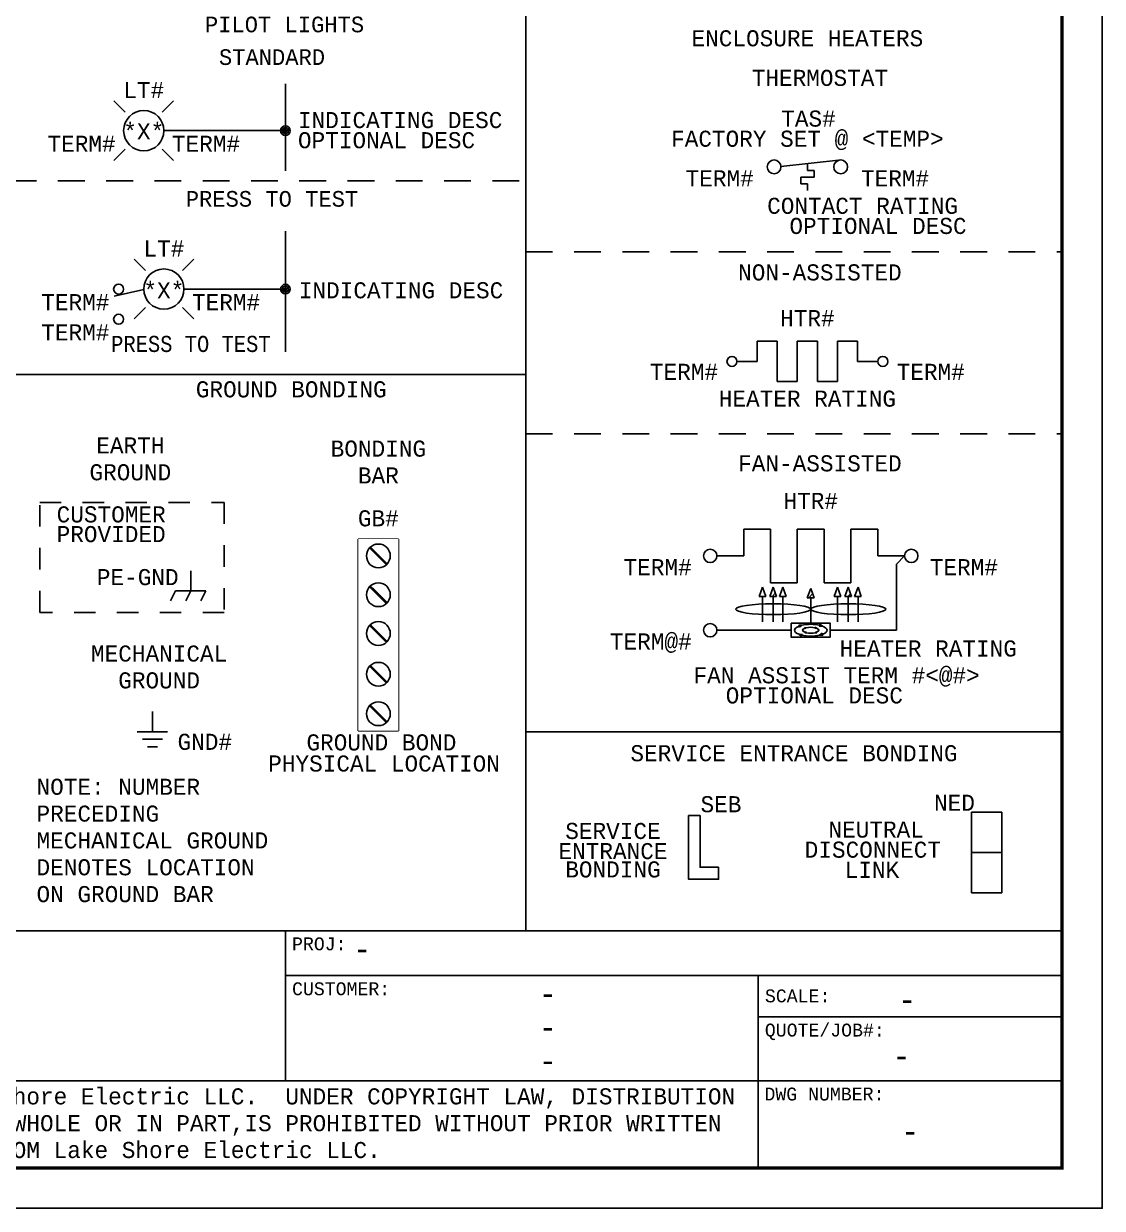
# Model space of a CAD drawing. Header units: inches. Extents: x -0.2 to 16.8, y -0.2 to 10.8.
# Drawn here: x 11.78 to 16.81, y -0.19 to 5.33 of the extents above; entities that cross this region are included whole.
import ezdxf
from ezdxf.enums import TextEntityAlignment as Align

# ---------------------------------------------------------------- set-up
doc = ezdxf.new("R2010")
doc.units = ezdxf.units.IN
doc.header["$LTSCALE"] = 0.25
doc.header["$MEASUREMENT"] = 0
doc.set_wipeout_variables(frame=1)
doc.linetypes.add('DASHED', pattern=[0.75, 0.5, -0.25])
doc.linetypes.add('HIDDEN2', pattern=[0.1875, 0.125, -0.0625])
doc.layers.get('0').update_dxf_attribs({"linetype": 'CONTINUOUS'})
doc.layers.add('Border', color=250, linetype='CONTINUOUS', plot=False)
for name, color, linetype in [('DESC', 150, 'CONTINUOUS'), ('LOC', 8, 'CONTINUOUS'), ('MISC', 7, 'CONTINUOUS'), ('SYMS', 7, 'CONTINUOUS'), ('TAGFIXED', 7, 'CONTINUOUS'), ('TAGS', 150, 'CONTINUOUS'), ('TERMS', 123, 'CONTINUOUS'), ('TITLEBLOCK', 7, 'CONTINUOUS'), ('WIRE_TYPE', 7, 'CONTINUOUS')]:
    doc.layers.add(name, color=color, linetype=linetype)
doc.styles.add('Mono 821', font='monos.ttf', dxfattribs={"height": 1.8})
doc.styles.add('Mono 821 Leader', font='monos.ttf', dxfattribs={"height": 0.075})
doc.styles.get("Standard").update_dxf_attribs({"font": 'SIMPLEX'})
doc.styles.add('WD', font='monosb.ttf')
pattern_1 = [(45, (-0.19463, -1.49256), (-0.088388, 0.088388), [])]
pattern_2 = [(45, (-0.19152, -1.28307), (-0.088388, 0.088388), [])]
pattern_3 = [(45, (-0.01833, -0.10577), (-0.088388, 0.088388), [])]

# ---------------------------------------------------------------- blocks, each defined once
blk = doc.blocks.new('ECAD_LSE_Custom_TB_2.0')
at = {"linetype": 'Continuous'}
for p, q in [((16.8125, 1.0842), (15.3957, 1.0842)), ((16.8125, 0.1875), (16.8125, 0.1875))]:
    blk.add_line(p, q, dxfattribs=at)
at = {"layer": 'Border', "linetype": 'Continuous'}
blk.add_lwpolyline([(0, 0), (17, 0), (17, 11), (0, 11)], close=True, dxfattribs=at)
at = {"layer": 'TITLEBLOCK', "linetype": 'Continuous'}
for p, q in [((0.1875, 1.2933), (16.8125, 1.2933)), ((13.1913, 1.2933), (13.1913, 0.5938)), ((13.1913, 1.0842), (16.8125, 1.0842)), ((15.3957, 1.0842), (15.3957, 0.1875)), ((15.3957, 0.8925), (16.8125, 0.892)), ((13.1913, 0.5938), (16.8125, 0.5938)), ((13.1913, 0.5938), (16.8125, 0.5938)), ((13.1913, 0.5938), (16.8125, 0.5938)), ((15.3957, 0.5938), (16.8125, 0.5938)), ((15.3957, 0.5938), (16.8125, 0.5938))]:
    blk.add_line(p, q, dxfattribs=at)
at = {"layer": 'TITLEBLOCK', "color": 7, "linetype": 'Continuous'}
blk.add_line((13.1913, 0.5938), (9.3392, 0.5938), dxfattribs=at)
at = {"layer": 'TITLEBLOCK', "color": 7, "linetype": 'Continuous', "const_width": 0.0152}
blk.add_lwpolyline([(0.1875, 10.8125), (0.1875, 0.1875), (16.8125, 0.1875), (16.8125, 10.8125)], close=True, dxfattribs=at)
at = {"layer": 'TITLEBLOCK', "linetype": 'Continuous'}
blk.add_lwpolyline([(13.1913, 0.1875), (9.3392, 0.1875), (9.3392, 0.5938), (13.1913, 0.5938)], dxfattribs=at)
at = {"layer": 'TITLEBLOCK', "style": 'Mono 821'}
for s, p in [('PROJ:', (13.2225, 1.2621)), ('CUSTOMER:', (13.2225, 1.0529)), ('QUOTE/JOB#:', (15.4267, 0.8605)), ('DWG NUMBER:', (15.425, 0.5625))]:
    blk.add_text(s, height=0.06, dxfattribs=at).set_placement(p, align=Align.TOP_LEFT)
blk.add_text('SCALE:', height=0.06, dxfattribs=at).set_placement((15.427, 0.9897), align=Align.MIDDLE_LEFT)
at = {"layer": 'TITLEBLOCK', "linetype": 'Continuous', "insert": (12.3652, 0.3961), "char_height": 0.075, "attachment_point": 5, "style": 'Mono 821 Leader'}
blk.add_mtext_dynamic_manual_height_columns('\\pxqc;THIS DOCUMENT IS THE PROPERTY OF Lake Shore Electric LLC.  UNDER COPYRIGHT LAW, DISTRIBUTION AND REPRODUCTION OF THIS DOCUMENT, IN WHOLE OR IN PART,IS PROHIBITED WITHOUT PRIOR WRITTEN PERMISSION FROM Lake Shore Electric LLC.', width=6.05654, gutter_width=0.375, heights=[0], dxfattribs=at)
at = {"layer": 'TITLEBLOCK', "linetype": 'Continuous', "lineweight": 30, "flags": 104}
blk.add_attdef('SYSTEM_SPECS', text='', height=0.075, dxfattribs=at).set_placement((13.25, 10.7188), align=Align.TOP_LEFT)
at = {"layer": 'TITLEBLOCK', "linetype": 'Continuous', "style": 'Mono 821'}
blk.add_attdef('PROJECT_NAME', text='', height=0.1, dxfattribs=at).set_placement((13.5075, 1.2089), align=Align.MIDDLE_LEFT)
blk.add_attdef('CUSTOMER_DESIGNATION', text='', height=0.1, dxfattribs=at).set_placement((11.25, 1.1875), align=Align.TOP_CENTER)
for tag, p in [('CUSTOMER', (14.4154, 1)), ('SCALE', (16.0901, 0.9724)), ('SWBD_AMP_VOLT_KAIC_NEMA', (11.25, 0.9375)), ('CUSTOMER_2', (14.4154, 0.8438)), ('CUSTOMER_3', (14.4154, 0.6875)), ('QUOTE_NUMBER', (16.0636, 0.7097)), ('DWG_NUMBER', (16.1041, 0.3594))]:
    blk.add_attdef(tag, text='', height=0.1, dxfattribs=at).set_placement(p, align=Align.MIDDLE_CENTER)
blk.add_attdef('DWG_TYPE', text='', height=0.1, dxfattribs=at).set_placement((11.25, 0.6875), align=Align.BOTTOM_CENTER)
blk = doc.blocks.new('HLT1RP')
for p, q in [((-0.0862, 0.0862), (-0.1392, 0.1392)), ((0.0862, 0.0862), (0.1392, 0.1392)), ((-0.0937, -0.002), (-0.2323, -0.0324)), ((-0.0862, -0.0862), (-0.1392, -0.1392)), ((0.0862, -0.0862), (0.1392, -0.1392))]:
    blk.add_line(p, q)
for centre, radius in [((0, 0), 0.0938), ((-0.2109, 0), 0.0234), ((-0.2109, -0.1406), 0.0234)]:
    blk.add_circle(centre, radius)
at = {"style": 'WD'}
for tag, p in [('INST', (0.0041, 0.3962)), ('LOC', (0.0041, 0.269)), ('TAG1', (0, 0.1518)), ('COLOR', (0, -0.0438))]:
    blk.add_attdef(tag, text='', height=0.075, dxfattribs=at).set_placement(p, align=Align.CENTER)
at = {"style": 'WD', "flags": 9}
blk.add_attdef('FAMILY', text='', height=0.0075, dxfattribs=at).set_placement((-0.004, 0.1204), align=Align.CENTER)
at = {"linetype": 'Continuous', "style": 'WD', "flags": 9}
blk.add_attdef('ASSYCODE', text='', height=0.0075, dxfattribs=at).set_placement((-0.0001, 0.0753), align=Align.CENTER)
at = {"linetype": 'Continuous', "style": 'WD', "flags": 1}
for tag, p in [('CAT', (0, 0.1052)), ('MFG', (0, 0.0906))]:
    blk.add_attdef(tag, text='', height=0.0075, dxfattribs=at).set_placement(p, align=Align.MIDDLE)
at = {"style": 'WD'}
for tag, p in [('DESC1', (0.8437, 0)), ('WDTAGALT', (0.8437, -0.2344))]:
    blk.add_attdef(tag, p, '', height=0.075, dxfattribs=at)
at = {"style": 'WD', "flags": 1}
for tag, p in [('X4TERM01', (-0.2344, 0)), ('X1TERM02', (0.0938, 0)), ('X4TERM03', (-0.2344, -0.1406))]:
    blk.add_attdef(tag, p, '', height=0.00938, dxfattribs=at)
at = {"linetype": 'Continuous', "style": 'WD', "flags": 8}
for tag, p in [('TERM01', (-0.2537, -0.0235)), ('TERM03', (-0.2537, -0.1642))]:
    blk.add_attdef(tag, text='', height=0.075, dxfattribs=at).set_placement(p, align=Align.TOP_RIGHT)
blk.add_attdef('TERM02', text='', height=0.075, dxfattribs=at).set_placement((0.1313, -0.0235), align=Align.TOP_LEFT)
at = {"style": 'WD'}
blk.add_attdef('DESC2', text='', height=0.075, dxfattribs=at).set_placement((0.8437, -0.0234), align=Align.TOP_LEFT)
blk = doc.blocks.new('HLT1R')
for p, q in [((-0.0862, 0.0862), (-0.1392, 0.1392)), ((0.0862, 0.0862), (0.1392, 0.1392)), ((-0.0862, -0.0862), (-0.1392, -0.1392)), ((0.0862, -0.0862), (0.1392, -0.1392))]:
    blk.add_line(p, q)
blk.add_circle((0, 0), 0.0938)
at = {"style": 'WD'}
for tag, p in [('INST', (0.0041, 0.3962)), ('LOC', (0.0041, 0.269)), ('TAG1', (0, 0.1518))]:
    blk.add_attdef(tag, text='', height=0.075, dxfattribs=at).set_placement(p, align=Align.CENTER)
at = {"style": 'WD', "flags": 9}
blk.add_attdef('FAMILY', text='', height=0.0075, dxfattribs=at).set_placement((-0.004, 0.1204), align=Align.CENTER)
at = {"linetype": 'Continuous', "style": 'WD', "flags": 9}
blk.add_attdef('ASSYCODE', text='', height=0.0075, dxfattribs=at).set_placement((-0.0024, 0.0734), align=Align.CENTER)
at = {"linetype": 'Continuous', "style": 'WD', "flags": 1}
for tag, p in [('CAT', (0, 0.1052)), ('MFG', (0, 0.0906))]:
    blk.add_attdef(tag, text='', height=0.0075, dxfattribs=at).set_placement(p, align=Align.MIDDLE)
at = {"style": 'WD'}
for tag, p in [('DESC1', (0.8437, 0)), ('WDTAGALT', (0.8437, -0.2344))]:
    blk.add_attdef(tag, p, '', height=0.075, dxfattribs=at)
blk.add_attdef('COLOR', text='', height=0.075, dxfattribs=at).set_placement((0, 0), align=Align.MIDDLE)
at = {"style": 'WD', "flags": 1}
for tag, p in [('X4TERM01', (-0.0938, 0)), ('X1TERM02', (0.0938, 0))]:
    blk.add_attdef(tag, p, '', height=0.00938, dxfattribs=at)
at = {"linetype": 'Continuous', "style": 'WD', "flags": 8}
blk.add_attdef('TERM01', text='', height=0.075, dxfattribs=at).set_placement((-0.1313, -0.0235), align=Align.TOP_RIGHT)
blk.add_attdef('TERM02', text='', height=0.075, dxfattribs=at).set_placement((0.1313, -0.0235), align=Align.TOP_LEFT)
at = {"style": 'WD'}
blk.add_attdef('DESC2', text='', height=0.075, dxfattribs=at).set_placement((0.8437, -0.0234), align=Align.TOP_LEFT)
blk = doc.blocks.new('VGND2')
for p, q in [((0, -0.0938), (0, 0)), ((0.0703, -0.0938), (-0.0703, -0.0938)), ((-0.0469, -0.1289), (0.0469, -0.1289)), ((-0.0234, -0.1641), (0.0234, -0.1641))]:
    blk.add_line(p, q)
at = {"style": 'WD'}
for tag, p in [('INST', (0.1172, 0.0938)), ('LOC', (0.1172, -0.0234)), ('TAG1', (0.1172, -0.1406)), ('DESC1', (0.1172, -0.2578)), ('DESC2', (0.1172, -0.3516))]:
    blk.add_attdef(tag, text='', height=0.075, dxfattribs=at).set_placement(p, align=Align.MIDDLE_LEFT)
at = {"style": 'WD', "flags": 1}
for tag in ['ASSYCODE', 'X2TERM01', 'CAT', 'MFG', 'FAMILY']:
    blk.add_attdef(tag, (0, 0), '', height=0.0075, dxfattribs=at)
blk = doc.blocks.new('HGND3')
for p, q in [((-0.0937, 0.0786), (-0.0937, -0.8147)), ((0.0937, 0.0786), (-0.0937, 0.0786)), ((0.0937, -0.8147), (0.0937, 0.0786)), ((-0.0937, -0.8147), (0.0937, -0.8147))]:
    blk.add_line(p, q)
at = {"style": 'WD'}
for tag, p in [('INST', (-0.0001, 0.4097)), ('LOC', (-0.0001, 0.2925)), ('TAG1', (-0.0002, 0.1753)), ('DESC1', (0.0002, -0.9293)), ('DESC2', (-0.0001, -1.0231))]:
    blk.add_attdef(tag, text='', height=0.075, dxfattribs=at).set_placement(p, align=Align.MIDDLE_CENTER)
at = {"style": 'WD', "flags": 1}
for tag, p in [('ASSYCODE', (-0.0938, 0.1723)), ('CAT', (-0.0937, 0.1254)), ('MFG', (-0.0937, 0.1488)), ('FAMILY', (-0.0937, 0.102))]:
    blk.add_attdef(tag, p, '', height=0.0075, dxfattribs=at)
blk.add_wipeout([(0.0937, 0.0786), (0.0937, -0.8147), (-0.0937, -0.8147), (-0.0937, 0.0786)])
blk.add_wipeout([(0.0937, 0.0786), (0.0937, -0.8147), (-0.0937, -0.8147), (-0.0937, 0.0786)])
at = {"const_width": 0.0111}
for points in [[(0.0392, -0.0392), (-0.0392, 0.0392)], [(0.0392, -0.2199), (-0.0392, -0.1416)], [(0.0392, -0.4006), (-0.0392, -0.3223)], [(0.0392, -0.5905), (-0.0392, -0.5122)], [(0.0392, -0.7744), (-0.0392, -0.6961)]]:
    blk.add_lwpolyline(points, dxfattribs=at)
for centre in [(0, 0), (0, -0.1807), (0, -0.3615), (0, -0.5513), (0, -0.7352)]:
    blk.add_circle(centre, 0.0554)
at = {"style": 'WD'}
blk.add_text('(c) Douglas R. McAlexander', height=0.000075, dxfattribs=at).set_placement((0.0311, 0.0786))
at = {"style": 'WD', "flags": 1}
for tag, p in [('X4TERM01', (-0.0937, 0.0082)), ('X1TERM02', (0.0937, 0.0082)), ('X4TERM03', (-0.0937, -0.1793)), ('X1TERM04', (0.0937, -0.1793)), ('X4TERM05', (-0.0937, -0.3668)), ('X1TERM06', (0.0937, -0.3668)), ('X4TERM07', (-0.0937, -0.5543)), ('X1TERM08', (0.0937, -0.5543)), ('X4TERM09', (-0.0937, -0.7418)), ('X1TERM10', (0.0937, -0.7418))]:
    blk.add_attdef(tag, p, '', height=0.0075, dxfattribs=at)
blk = doc.blocks.new('HRE1HTALT')
for p, q in [((-0.2344, 0), (-0.2344, 0.0938)), ((-0.2344, 0.0938), (-0.1406, 0.0938)), ((-0.1406, 0.0938), (-0.1406, -0.0938)), ((-0.0469, -0.0938), (-0.0469, 0.0938)), ((-0.0469, 0.0938), (0.0469, 0.0938)), ((0.0469, 0.0938), (0.0469, -0.0938)), ((0.1406, -0.0938), (0.1406, 0.0938)), ((0.1406, 0.0938), (0.2344, 0.0938)), ((0.2344, 0.0938), (0.2344, 0)), ((-0.3281, 0), (-0.2344, 0)), ((0.2344, 0), (0.3281, 0)), ((-0.1406, -0.0938), (-0.0469, -0.0938)), ((0.0469, -0.0938), (0.1406, -0.0938))]:
    blk.add_line(p, q)
for centre in [(-0.3516, 0), (0.3516, 0)]:
    blk.add_circle(centre, 0.0234)
at = {"style": 'WD'}
for tag, p in [('INST', (0, 0.3984)), ('LOC', (0, 0.2812)), ('TAG1', (0, 0.1641)), ('RATING1', (0, -0.2109)), ('RATING2', (0, -0.3281)), ('DESC1', (0, -0.4453)), ('DESC2', (0, -0.5391))]:
    blk.add_attdef(tag, text='', height=0.075, dxfattribs=at).set_placement(p, align=Align.CENTER)
at = {"style": 'WD', "flags": 1}
for tag, p, height in [('MFG', (0.0703, 0.1641), 0.0075), ('ASSYCODE', (0.0703, 0.1172), 0.0075), ('CAT', (0.0703, 0.1406), 0.0075), ('X4TERM01', (-0.375, 0), 0.00375), ('FAMILY', (0, 0), 0.0075), ('X1TERM02', (0.375, 0), 0.00375)]:
    blk.add_attdef(tag, p, '', height=height, dxfattribs=at)
at = {"style": 'WD'}
blk.add_attdef('TERM01', text='', height=0.075, dxfattribs=at).set_placement((-0.4162, -0.0113), align=Align.TOP_RIGHT)
blk.add_attdef('TERM02', text='', height=0.075, dxfattribs=at).set_placement((0.4162, -0.0113), align=Align.TOP_LEFT)
blk = doc.blocks.new('HDV1_003-SYM-BLWR_HTR')
at = {"linetype": 'Continuous'}
h = blk.add_hatch(dxfattribs=at)
h.set_pattern_fill('ANSI31', color=256)
h.set_pattern_definition(pattern_3)
h.paths.add_polyline_path([(0.6321, 0.8542), (0.6174, 0.855), (0.6202, 0.8455)])
h = blk.add_hatch(dxfattribs=at)
h.set_pattern_fill('ANSI31', color=256)
h.set_pattern_definition(pattern_3)
h.paths.add_polyline_path([(0.7157, 0.8589), (0.7129, 0.8494), (0.7276, 0.8502)])
h = blk.add_hatch(dxfattribs=at)
h.set_pattern_fill('ANSI31', color=256)
h.set_pattern_definition(pattern_3)
h.paths.add_polyline_path([(0.6335, 0.8127), (0.6188, 0.8119), (0.6306, 0.8032)])
h = blk.add_hatch(dxfattribs=at)
h.set_pattern_fill('ANSI31', color=256)
h.set_pattern_definition(pattern_1)
h.paths.add_polyline_path([(0.2751, -0.1457), (0.259, -0.1891), (0.2904, -0.1893)])
h = blk.add_hatch(dxfattribs=at)
h.set_pattern_fill('ANSI31', color=256)
h.set_pattern_definition(pattern_1)
h.paths.add_polyline_path([(0.3249, -0.1457), (0.3089, -0.1891), (0.3403, -0.1893)])
h = blk.add_hatch(dxfattribs=at)
h.set_pattern_fill('ANSI31', color=256)
h.set_pattern_definition(pattern_1)
h.paths.add_polyline_path([(0.3543, -0.1891), (0.3857, -0.1893), (0.3703, -0.1457)])
h = blk.add_hatch(dxfattribs=at)
h.set_pattern_fill('ANSI31', color=256)
h.set_pattern_definition(pattern_1)
h.paths.add_polyline_path([(0.5154, -0.1953), (0.5, -0.1517), (0.484, -0.1951)])
h = blk.add_hatch(dxfattribs=at)
h.set_pattern_fill('ANSI31', color=256)
h.set_pattern_definition(pattern_1)
h.paths.add_polyline_path([(0.6252, -0.1457), (0.6092, -0.1891), (0.6406, -0.1893)])
h = blk.add_hatch(dxfattribs=at)
h.set_pattern_fill('ANSI31', color=256)
h.set_pattern_definition(pattern_1)
h.paths.add_polyline_path([(0.6751, -0.1457), (0.659, -0.1891), (0.6904, -0.1893)])
h = blk.add_hatch(dxfattribs=at)
h.set_pattern_fill('ANSI31', color=256)
h.set_pattern_definition(pattern_1)
h.paths.add_polyline_path([(0.7044, -0.1891), (0.7358, -0.1893), (0.7204, -0.1457)])
h = blk.add_hatch(dxfattribs=at)
h.set_pattern_fill('ANSI31', color=256)
h.set_pattern_definition(pattern_2)
h.paths.add_polyline_path([(0.4442, -0.3223), (0.447, -0.3318), (0.4589, -0.3231)])
h = blk.add_hatch(dxfattribs=at)
h.set_pattern_fill('ANSI31', color=256)
h.set_pattern_definition(pattern_2)
h.paths.add_polyline_path([(0.5397, -0.3279), (0.5544, -0.3271), (0.5425, -0.3184)])
h = blk.add_hatch(dxfattribs=at)
h.set_pattern_fill('ANSI31', color=256)
h.set_pattern_definition(pattern_2)
h.paths.add_polyline_path([(0.4603, -0.3646), (0.4456, -0.3654), (0.4575, -0.3741)])
h = blk.add_hatch(dxfattribs=at)
h.set_pattern_fill('ANSI31', color=256)
h.set_pattern_definition(pattern_2)
h.paths.add_polyline_path([(0.4721, -0.3343), (0.4735, -0.339), (0.4794, -0.3347)])
h = blk.add_hatch(dxfattribs=at)
h.set_pattern_fill('ANSI31', color=256)
h.set_pattern_definition(pattern_2)
h.paths.add_polyline_path([(0.4728, -0.3558), (0.4787, -0.3602), (0.4801, -0.3554)])
h = blk.add_hatch(dxfattribs=at)
h.set_pattern_fill('ANSI31', color=256)
h.set_pattern_definition(pattern_2)
h.paths.add_polyline_path([(0.5272, -0.3366), (0.5213, -0.3323), (0.5199, -0.337)])
h = blk.add_hatch(dxfattribs=at)
h.set_pattern_fill('ANSI31', color=256)
h.set_pattern_definition([(45, (-0.1941, -1.16465), (-0.088388, 0.088388), [])])
h.paths.add_polyline_path([(0.5279, -0.3582), (0.5265, -0.3534), (0.5206, -0.3578)])
h = blk.add_hatch(dxfattribs=at)
h.set_pattern_fill('ANSI31', color=256)
h.set_pattern_definition(pattern_2)
h.paths.add_polyline_path([(0.553, -0.3606), (0.5411, -0.3693), (0.5558, -0.3701)])
for p, q in [((0.1875, 0), (0.1875, 0.125)), ((0.1875, 0.125), (0.3125, 0.125)), ((0.3125, 0.125), (0.3125, -0.125)), ((0.4375, -0.125), (0.4375, 0.125)), ((0.4375, 0.125), (0.5625, 0.125)), ((0.5625, 0.125), (0.5625, -0.125)), ((0.6875, -0.125), (0.6875, 0.125)), ((0.6875, 0.125), (0.8125, 0.125)), ((0.8125, 0.125), (0.8125, 0)), ((0.0625, 0), (0.1875, 0)), ((0.8125, 0), (0.9375, 0)), ((0.3125, -0.125), (0.4375, -0.125)), ((0.5625, -0.125), (0.6875, -0.125))]:
    blk.add_line(p, q)
for p, q in [((0.8991, -0.0377), (0.9375, 0.0007)), ((0.8991, -0.0377), (0.8991, -0.3462)), ((0.2751, -0.1457), (0.259, -0.1891)), ((0.2751, -0.1457), (0.2904, -0.1893)), ((0.3249, -0.1457), (0.3089, -0.1891)), ((0.3249, -0.1457), (0.3403, -0.1893)), ((0.3703, -0.1457), (0.3543, -0.1891)), ((0.3703, -0.1457), (0.3857, -0.1893)), ((0.5, -0.1517), (0.484, -0.1951)), ((0.5, -0.1517), (0.5154, -0.1953)), ((0.6252, -0.1457), (0.6092, -0.1891)), ((0.6252, -0.1457), (0.6406, -0.1893)), ((0.6751, -0.1457), (0.659, -0.1891)), ((0.6751, -0.1457), (0.6904, -0.1893)), ((0.7204, -0.1457), (0.7044, -0.1891)), ((0.7204, -0.1457), (0.7358, -0.1893)), ((0.259, -0.1891), (0.2904, -0.1893)), ((0.2751, -0.3073), (0.2751, -0.1892)), ((0.3089, -0.1891), (0.3403, -0.1893)), ((0.3249, -0.3073), (0.3249, -0.1892)), ((0.3543, -0.1891), (0.3857, -0.1893)), ((0.3703, -0.3073), (0.3703, -0.1892)), ((0.484, -0.1951), (0.5154, -0.1953)), ((0.5, -0.3133), (0.5, -0.1952)), ((0.6092, -0.1891), (0.6406, -0.1893)), ((0.6252, -0.3073), (0.6252, -0.1892)), ((0.659, -0.1891), (0.6904, -0.1893)), ((0.6751, -0.3073), (0.6751, -0.1892)), ((0.7044, -0.1891), (0.7358, -0.1893)), ((0.7204, -0.3073), (0.7204, -0.1892)), ((0.4589, -0.3231), (0.4442, -0.3223)), ((0.447, -0.3318), (0.4442, -0.3223)), ((0.4589, -0.3231), (0.447, -0.3318)), ((0.5425, -0.3184), (0.5397, -0.3279)), ((0.5544, -0.3271), (0.5397, -0.3279)), ((0.5544, -0.3271), (0.5425, -0.3184)), ((0.4094, -0.3462), (0.0625, -0.3462)), ((0.4456, -0.3654), (0.4603, -0.3646)), ((0.4456, -0.3654), (0.4575, -0.3741)), ((0.4575, -0.3741), (0.4603, -0.3646)), ((0.4794, -0.3347), (0.4721, -0.3343)), ((0.4735, -0.339), (0.4721, -0.3343)), ((0.4728, -0.3558), (0.4801, -0.3554)), ((0.4728, -0.3558), (0.4787, -0.3602)), ((0.4794, -0.3347), (0.4735, -0.339)), ((0.4787, -0.3602), (0.4801, -0.3554)), ((0.5213, -0.3323), (0.5199, -0.337)), ((0.5272, -0.3366), (0.5199, -0.337)), ((0.5206, -0.3578), (0.5265, -0.3534)), ((0.5206, -0.3578), (0.5279, -0.3582)), ((0.5272, -0.3366), (0.5213, -0.3323)), ((0.5265, -0.3534), (0.5279, -0.3582)), ((0.5411, -0.3693), (0.553, -0.3606)), ((0.5411, -0.3693), (0.5558, -0.3701)), ((0.553, -0.3606), (0.5558, -0.3701)), ((0.5906, -0.3462), (0.8991, -0.3462))]:
    blk.add_line(p, q, dxfattribs=at)
blk.add_lwpolyline([(0.4094, -0.3133), (0.5906, -0.3133), (0.5906, -0.3791), (0.4094, -0.3791)], close=True, dxfattribs=at)
for centre in [(0.0312, 0), (0.9688, 0), (0.0312, -0.3462)]:
    blk.add_circle(centre, 0.0312)
for centre in [(0.3249, -0.2483), (0.6751, -0.2483)]:
    blk.add_ellipse(centre, major_axis=(0.1751, 0), ratio=0.143251, dxfattribs=at)
for major_axis, start_param, end_param in [((-0.0761, 0), -0.774076, 0.774076), ((-0.0761, 0), 4.141433, 5.285848), ((-0.0761, 0), 2.367517, 3.915668), ((-0.038, 0), -0.774076, 0.774076), ((-0.0761, 0), 0.99984, 2.144255), ((-0.038, 0), 4.141433, 5.285848), ((-0.038, 0), 0.99984, 2.144255), ((-0.038, 0), 2.367517, 3.915668)]:
    blk.add_ellipse((0.5, -0.3462), major_axis=major_axis, ratio=0.360189, start_param=start_param, end_param=end_param, dxfattribs=at)
at = {"style": 'WD'}
for tag, p in [('INST', (0.5, 0.5312)), ('DESC1', (1.2079, 0.437)), ('LOC', (0.5, 0.375)), ('DESC2', (1.2079, 0.3433)), ('TAG1', (0.5, 0.2188)), ('RATING1', (0.8172, -0.5746)), ('RATING2', (0.8172, -0.7309))]:
    blk.add_attdef(tag, text='', height=0.075, dxfattribs=at).set_placement(p, align=Align.CENTER)
at = {"linetype": 'Continuous', "style": 'WD'}
for tag, p in [('XREF', (0.1078, 0.2778)), ('DESC3', (1.1928, 0.2465))]:
    blk.add_attdef(tag, text='', height=0.075, dxfattribs=at).set_placement(p, align=Align.CENTER)
at = {"style": 'WD', "flags": 1}
for tag, p in [('MFG', (0.5938, 0.2188)), ('ASSYCODE', (0.5938, 0.1562)), ('CAT', (0.5938, 0.1875)), ('FAMILY', (0.7457, 0.1416))]:
    blk.add_attdef(tag, p, '', height=0.01, dxfattribs=at)
at = {"linetype": 'Continuous', "style": 'WD', "flags": 1}
for tag, p in [('X4TERM01', (0, 0)), ('X1TERM02', (1, 0)), ('X4TERM03', (0, -0.3462))]:
    blk.add_attdef(tag, p, '', height=0.005, dxfattribs=at)
at = {"linetype": 'Continuous', "style": 'WD'}
for tag, p in [('TERM01', (-0.055, -0.015)), ('TERM03', (-0.055, -0.3612))]:
    blk.add_attdef(tag, text='', height=0.075, dxfattribs=at).set_placement(p, align=Align.TOP_RIGHT)
blk.add_attdef('TERM02', text='', height=0.075, dxfattribs=at).set_placement((1.055, -0.015), align=Align.TOP_LEFT)
blk = doc.blocks.new('VGND1')
for p, q in [((0, -0.0938), (0, 0)), ((-0.0703, -0.0938), (-0.0938, -0.1406)), ((0.0703, -0.0938), (-0.0703, -0.0938)), ((0, -0.0938), (-0.0234, -0.1406)), ((0.0703, -0.0938), (0.0469, -0.1406))]:
    blk.add_line(p, q)
at = {"style": 'WD'}
for tag, p in [('INST', (0.1172, 0.1406)), ('LOC', (0.1172, 0.0234)), ('TAG1', (0.1172, -0.0938)), ('DESC1', (0.1172, -0.2109)), ('DESC2', (0.1172, -0.3047))]:
    blk.add_attdef(tag, text='', height=0.075, dxfattribs=at).set_placement(p, align=Align.MIDDLE_LEFT)
at = {"style": 'WD', "flags": 1}
for tag in ['ASSYCODE', 'X2TERM01', 'CAT', 'MFG', 'FAMILY']:
    blk.add_attdef(tag, (0, 0), '', height=0.0075, dxfattribs=at)
blk = doc.blocks.new('WDDOT')
for radius in [0.0225, 0.014, 0.00697]:
    blk.add_circle((0, 0), radius)
blk = doc.blocks.new('HTS12')
at = {"linetype": 'Continuous'}
blk.add_line((-0.1231, 0.002), (0.1594, 0.0326), dxfattribs=at)
for p, q in [((0, 0.0153), (0, -0.0168)), ((0.0312, -0.0481), (-0.0312, -0.0481)), ((-0.0312, -0.0481), (-0.0312, -0.0793)), ((0, -0.0168), (0.0312, -0.0168)), ((0.0312, -0.0168), (0.0312, -0.0481)), ((-0.0312, -0.0793), (0, -0.0793)), ((0, -0.0793), (0, -0.1106))]:
    blk.add_line(p, q)
for centre in [(-0.1553, 0), (0.1553, 0)]:
    blk.add_circle(centre, 0.0322)
at = {"style": 'WD', "width": 0.7}
for tag, p in [('INST', (0, 0.7321)), ('LOC', (0, 0.5625)), ('DESC1', (0, 0.4062)), ('DESC2', (0, 0.25)), ('XREF', (0, -0.3144))]:
    blk.add_attdef(tag, text='', height=0.125, dxfattribs=at).set_placement(p, align=Align.CENTER)
at = {"style": 'WD'}
blk.add_attdef('TAG1', text='', height=0.125, dxfattribs=at).set_placement((0, 0.0938), align=Align.CENTER)
for tag, p in [('X2LINK', (0, 0.0781)), ('X8LINK', (0, -0.1406))]:
    blk.add_attdef(tag, p, '', height=0.01, dxfattribs=at)
for tag, p, height, flags in [('X4TERM01', (-0.1875, 0), 0.0125, 1), ('CONTACT', (0.0376, 0.0204), 0.01, 1), ('FAMILY', (0.0376, 0.0371), 0.01, 9), ('X1TERM02', (0.1875, 0), 0.0125, 1)]:
    blk.add_attdef(tag, p, '', height=height, dxfattribs=dict(at, flags=flags))
at = {"linetype": 'Continuous', "style": 'WD', "flags": 9}
for tag, p in [('CAT', (0.0626, -0.0071)), ('ASSYCODE', (0.0625, -0.0469)), ('MFG', (0.0626, -0.0266))]:
    blk.add_attdef(tag, text='', height=0.01, dxfattribs=at).set_placement(p, align=Align.CENTER)
at = {"linetype": 'Continuous', "style": 'WD', "flags": 8}
blk.add_attdef('TERM01', text='', height=0.125, dxfattribs=at).set_placement((-0.25, -0.0158), align=Align.TOP_RIGHT)
blk.add_attdef('TERM02', text='', height=0.125, dxfattribs=at).set_placement((0.25, -0.0158), align=Align.TOP_LEFT)
at = {"style": 'WD', "width": 0.7}
for tag, p in [('RATING1', (0.2754, -0.2988)), ('WDTAGALT', (0.2806, -0.4658))]:
    blk.add_attdef(tag, p, '', height=0.125, dxfattribs=at)
blk = doc.blocks.new('VSP1001')
blk.add_line((0.0703, 0), (-0.0703, 0))
blk.add_lwpolyline([(-0.0703, -0.1875), (0.0703, -0.1875), (0.0703, 0.1875), (-0.0703, 0.1875)], close=True)
at = {"linetype": 'Continuous', "style": 'WD', "flags": 8}
blk.add_attdef('TERMDESC01', (-0.0375, 0.2344), '', height=0.075, rotation=90, dxfattribs=at)
blk.add_attdef('X1WIRE01', text='', height=0.075, rotation=90, dxfattribs=at).set_placement((0.0375, 0.2344), align=Align.TOP_LEFT)
at = {"style": 'WD'}
for tag, p in [('INST', (-0.1781, 0.6106)), ('LOC', (-0.1781, 0.4834)), ('DESC1', (-0.1735, 0.3529)), ('DESC2', (-0.1735, 0.2442)), ('DESC3', (-0.1735, 0.1401)), ('TAG1', (-0.1735, -0.0455))]:
    blk.add_attdef(tag, text='', height=0.075, dxfattribs=at).set_placement(p, align=Align.RIGHT)
at = {"style": 'WD', "flags": 1}
for tag, p, height in [('X2TERM01', (0, 0.1875), 0.00938), ('ACE_FLAG', (0.0061, -0.0215), 0.075), ('ASSYCODE', (0.0049, -0.0589), 0.0075), ('CAT', (0.0054, -0.0472), 0.0075), ('MFG', (0.0061, -0.0332), 0.0075), ('FAMILY', (0.0058, -0.0703), 0.0075), ('X8TERM02', (0, -0.1875), 0.00938)]:
    blk.add_attdef(tag, p, '', height=height, dxfattribs=at)
at = {"style": 'WD'}
for tag, p in [('TERM01', (0, 0.0938)), ('TERM02', (0, -0.0938))]:
    blk.add_attdef(tag, text='', height=0.075, dxfattribs=at).set_placement(p, align=Align.MIDDLE_CENTER)
at = {"linetype": 'Continuous', "style": 'WD', "flags": 8}
blk.add_attdef('TERMDESC02', text='', height=0.075, rotation=90, dxfattribs=at).set_placement((-0.0375, -0.2344), align=Align.RIGHT)
blk.add_attdef('X4WIRE02', text='', height=0.075, rotation=90, dxfattribs=at).set_placement((0.0375, -0.2344), align=Align.TOP_RIGHT)
blk = doc.blocks.new('HDV1_002-SYM_SERV_BOND-LINK')
at = {"linetype": 'Continuous'}
for points in [[(0.1173, -0.0997), (0.1173, -0.1559), (-0.0229, -0.1559), (-0.0229, 0.1405), (0.0308, 0.1405)], [(0.0308, 0.1405), (0.0308, -0.0997), (0.1173, -0.0997)]]:
    blk.add_lwpolyline(points, dxfattribs=at)
at = {"linetype": 'Continuous', "style": 'WD'}
for tag, p in [('INST', (-0.2729, 0.3887)), ('LOC', (-0.2729, 0.2191)), ('DESC1', (-0.2729, 0.0628)), ('DESC2', (-0.2729, -0.0309)), ('DESC3', (-0.2729, -0.1163)), ('TAG1', (-0.2729, -0.4059)), ('XREF', (-0.2729, -0.7622))]:
    blk.add_attdef(tag, text='', height=0.075, dxfattribs=at).set_placement(p, align=Align.CENTER)
blk.add_attdef('TERM01', text='', height=0.075, dxfattribs=at).set_placement((0.5839, 0.1555), align=Align.RIGHT)
for tag, p, height, flags in [('X2TERM01', (0.0039, 0.1405), 0.005, 1), ('X4TERM03', (-0.0229, -0.1559), 0.005, 1), ('X8TERM02', (0.0039, -0.1559), 0.005, 1), ('X1TERM04', (0.1173, -0.1559), 0.005, 1), ('FAMILY', (-0.0683, -0.4411), 0.01, 9)]:
    blk.add_attdef(tag, p, '', height=height, dxfattribs=dict(at, flags=flags))
for tag, p in [('TERM03', (-0.0779, -0.1709)), ('TERM02', (0.61, -0.1714))]:
    blk.add_attdef(tag, text='', height=0.075, dxfattribs=at).set_placement(p, align=Align.TOP_RIGHT)
blk.add_attdef('TERM04', text='', height=0.075, dxfattribs=at).set_placement((0.1723, -0.1709), align=Align.TOP_LEFT)
at = {"linetype": 'Continuous', "style": 'WD', "flags": 9}
for tag, p in [('MFG', (-0.0451, -0.5047)), ('CAT', (-0.0432, -0.4853)), ('ASSYCODE', (-0.043, -0.5221))]:
    blk.add_attdef(tag, text='', height=0.01, dxfattribs=at).set_placement(p, align=Align.CENTER)

msp = doc.modelspace()

# ---------------------------------------------------------------- linework, layer by layer
at = {"linetype": 'Continuous'}
for p, q in [((14.125, 9.655), (14.125, 1.1043)), ((11.7188, 3.6964), (14.125, 3.6964)), ((14.125, 2.0312), (16.625, 2.0312))]:
    msp.add_line(p, q, dxfattribs=at)
at = {"linetype": 'DASHED'}
for p, q in [((11.7188, 4.5976), (14.125, 4.5976)), ((14.125, 4.2672), (16.625, 4.2672)), ((14.125, 3.4195), (16.625, 3.4195))]:
    msp.add_line(p, q, dxfattribs=at)
at = {"layer": 'SYMS', "linetype": 'HIDDEN2'}
msp.add_lwpolyline([(11.8588, 3.1002), (12.7188, 3.1002), (12.7188, 2.5876), (11.8588, 2.5876)], close=True, dxfattribs=at)
at = {"layer": 'WIRE_TYPE', "linetype": 'Continuous'}
for p, q in [((13.0041, 5.0507), (13.0041, 4.6445)), ((12.4375, 4.832), (13.0041, 4.832)), ((13.0041, 4.3632), (13.0041, 3.8007)), ((12.5312, 4.0938), (13.0041, 4.0938))]:
    msp.add_line(p, q, dxfattribs=at)

# ---------------------------------------------------------------- block references
at = {"linetype": 'Continuous'}
ref = msp.add_blockref('ECAD_LSE_Custom_TB_2.0', (-0.1875, -0.1891), dxfattribs=at)
ref.add_attrib('PROJECT_NAME', '-', dxfattribs={"layer": 'TITLEBLOCK', "linetype": 'Continuous', "height": 0.1, "style": 'Mono 821'}).set_placement((13.32, 1.0198), align=Align.MIDDLE_LEFT)
ref.add_attrib('CUSTOMER', '-', dxfattribs={"layer": 'TITLEBLOCK', "linetype": 'Continuous', "height": 0.1, "style": 'Mono 821'}).set_placement((14.2279, 0.8109), align=Align.MIDDLE_CENTER)
ref.add_attrib('CUSTOMER_2', '-', dxfattribs={"layer": 'TITLEBLOCK', "linetype": 'Continuous', "height": 0.1, "style": 'Mono 821'}).set_placement((14.2279, 0.6547), align=Align.MIDDLE_CENTER)
ref.add_attrib('CUSTOMER_3', '-', dxfattribs={"layer": 'TITLEBLOCK', "linetype": 'Continuous', "height": 0.1, "style": 'Mono 821'}).set_placement((14.2279, 0.4984), align=Align.MIDDLE_CENTER)
ref.add_attrib('DWG_NUMBER', '-', dxfattribs={"layer": 'TITLEBLOCK', "linetype": 'Continuous', "height": 0.1, "style": 'Mono 821'}).set_placement((15.9166, 0.1703), align=Align.MIDDLE_CENTER)
ref.add_attrib('QUOTE_NUMBER', '-', dxfattribs={"layer": 'TITLEBLOCK', "linetype": 'Continuous', "height": 0.1, "style": 'Mono 821'}).set_placement((15.8761, 0.5206), align=Align.MIDDLE_CENTER)
ref.add_attrib('SCALE', '-', dxfattribs={"layer": 'TITLEBLOCK', "linetype": 'Continuous', "height": 0.1, "style": 'Mono 821'}).set_placement((15.9026, 0.7833), align=Align.MIDDLE_CENTER)
at = {"layer": 'SYMS', "linetype": 'Continuous'}
ref = msp.add_blockref('HLT1R', (12.3438, 4.832), dxfattribs=at)
ref.add_attrib('DESC2', 'OPTIONAL DESC', dxfattribs={"layer": 'DESC', "height": 0.075, "style": 'WD'}).set_placement((13.0625, 4.825), align=Align.TOP_LEFT)
ref.add_attrib('DESC1', 'INDICATING DESC', (13.0625, 4.8438), dxfattribs={"layer": 'DESC', "height": 0.075, "style": 'WD'})
ref.add_attrib('TERM02', 'TERM#', dxfattribs={"layer": 'TERMS', "linetype": 'Continuous', "height": 0.075, "style": 'WD', "flags": 8}).set_placement((12.475, 4.8084), align=Align.TOP_LEFT)
ref.add_attrib('TERM01', 'TERM#', dxfattribs={"layer": 'TERMS', "linetype": 'Continuous', "height": 0.075, "style": 'WD', "flags": 8}).set_placement((12.2125, 4.8084), align=Align.TOP_RIGHT)
ref.add_attrib('TAG1', 'LT#', dxfattribs={"layer": 'TAGS', "height": 0.075, "style": 'WD'}).set_placement((12.3438, 4.9837), align=Align.CENTER)
ref.add_attrib('COLOR', '*X*', dxfattribs={"layer": 'MISC', "height": 0.075, "style": 'WD'}).set_placement((12.3438, 4.832), align=Align.MIDDLE)
ref = msp.add_blockref('HTS12', (15.4375, 4.6631), dxfattribs=at)
ref.add_attrib('RATING1', 'CONTACT RATING', (15.25, 4.4444), dxfattribs={"layer": 'MISC', "height": 0.075, "style": 'WD'})
ref.add_attrib('TERM02', 'TERM#', dxfattribs={"layer": 'TERMS', "linetype": 'Continuous', "height": 0.075, "style": 'WD', "flags": 8}).set_placement((15.6875, 4.6474), align=Align.TOP_LEFT)
ref.add_attrib('TERM01', 'TERM#', dxfattribs={"layer": 'TERMS', "linetype": 'Continuous', "height": 0.075, "style": 'WD', "flags": 8}).set_placement((15.1875, 4.6474), align=Align.TOP_RIGHT)
ref.add_attrib('DESC2', 'FACTORY SET @ <TEMP>', dxfattribs={"layer": 'DESC', "height": 0.075, "style": 'WD'}).set_placement((15.4375, 4.7569), align=Align.CENTER)
ref.add_attrib('DESC1', 'OPTIONAL DESC', dxfattribs={"layer": 'DESC', "height": 0.075, "style": 'WD'}).set_placement((15.7668, 4.3506), align=Align.CENTER)
ref.add_attrib('TAG1', 'TAS#', dxfattribs={"layer": 'TAGS', "height": 0.075, "style": 'WD'}).set_placement((15.4427, 4.8506), align=Align.CENTER)
for p in [(13.0041, 4.832), (13.0041, 4.0938)]:
    msp.add_blockref('WDDOT', p, dxfattribs=at)
ref = msp.add_blockref('HLT1RP', (12.4375, 4.0938), dxfattribs=at)
ref.add_attrib('TERM03', 'TERM#', dxfattribs={"layer": 'TERMS', "linetype": 'Continuous', "height": 0.075, "style": 'WD', "flags": 8}).set_placement((12.1838, 3.9296), align=Align.TOP_RIGHT)
ref.add_attrib('DESC2', 'INDICATING DESC', dxfattribs={"layer": 'DESC', "height": 0.075, "style": 'WD'}).set_placement((13.0666, 4.1257), align=Align.TOP_LEFT)
ref.add_attrib('DESC1', 'PRESS TO TEST', (12.1916, 3.8007), dxfattribs={"layer": 'DESC', "height": 0.075, "style": 'WD', "width": 0.9})
ref.add_attrib('TERM02', 'TERM#', dxfattribs={"layer": 'TERMS', "linetype": 'Continuous', "height": 0.075, "style": 'WD', "flags": 8}).set_placement((12.5687, 4.0702), align=Align.TOP_LEFT)
ref.add_attrib('TERM01', 'TERM#', dxfattribs={"layer": 'TERMS', "linetype": 'Continuous', "height": 0.075, "style": 'WD', "flags": 8}).set_placement((12.1838, 4.0702), align=Align.TOP_RIGHT)
ref.add_attrib('TAG1', 'LT#', dxfattribs={"layer": 'TAGS', "height": 0.075, "style": 'WD'}).set_placement((12.4375, 4.2455), align=Align.CENTER)
ref.add_attrib('COLOR', '*X*', dxfattribs={"layer": 'MISC', "height": 0.075, "style": 'WD'}).set_placement((12.4375, 4.05), align=Align.CENTER)
ref = msp.add_blockref('HRE1HTALT', (15.4375, 3.7569), dxfattribs=at)
ref.add_attrib('TERM02', 'TERM#', dxfattribs={"layer": 'TERMS', "height": 0.075, "style": 'WD'}).set_placement((15.8537, 3.7456), align=Align.TOP_LEFT)
ref.add_attrib('TERM01', 'TERM#', dxfattribs={"layer": 'TERMS', "height": 0.075, "style": 'WD'}).set_placement((15.0213, 3.7456), align=Align.TOP_RIGHT)
ref.add_attrib('TAG1F', 'HTR#', dxfattribs={"layer": 'TAGFIXED', "height": 0.075, "style": 'WD'}).set_placement((15.4375, 3.9209), align=Align.CENTER)
ref.add_attrib('RATING1', 'HEATER RATING', dxfattribs={"layer": 'MISC', "height": 0.075, "style": 'WD'}).set_placement((15.4375, 3.5459), align=Align.CENTER)
ref = msp.add_blockref('HDV1_003-SYM-BLWR_HTR', (14.9531, 2.8506), dxfattribs=at)
ref.add_attrib('TAG1F', 'HTR#', dxfattribs={"layer": 'TAGFIXED', "height": 0.075, "style": 'WD'}).set_placement((15.4531, 3.0694), align=Align.CENTER)
ref.add_attrib('DESC1', 'OPTIONAL DESC', dxfattribs={"layer": 'DESC', "height": 0.075, "style": 'WD'}).set_placement((15.4699, 2.1631), align=Align.CENTER)
ref.add_attrib('DESC2', 'FAN ASSIST TERM #<@#>', dxfattribs={"layer": 'DESC', "height": 0.075, "style": 'WD'}).set_placement((15.5739, 2.2569), align=Align.CENTER)
ref.add_attrib('RATING1', 'HEATER RATING', dxfattribs={"layer": 'MISC', "height": 0.075, "style": 'WD'}).set_placement((16.0011, 2.3819), align=Align.CENTER)
ref.add_attrib('TERM01', 'TERM#', dxfattribs={"layer": 'TERMS', "linetype": 'Continuous', "height": 0.075, "style": 'WD'}).set_placement((14.8981, 2.8356), align=Align.TOP_RIGHT)
ref.add_attrib('TERM02', 'TERM#', dxfattribs={"layer": 'TERMS', "linetype": 'Continuous', "height": 0.075, "style": 'WD'}).set_placement((16.0081, 2.8356), align=Align.TOP_LEFT)
ref.add_attrib('TERM03', 'TERM@#', dxfattribs={"layer": 'TERMS', "linetype": 'Continuous', "height": 0.075, "style": 'WD'}).set_placement((14.8981, 2.4894), align=Align.TOP_RIGHT)
ref = msp.add_blockref('VGND1', (12.5625, 2.7812), dxfattribs=at)
ref.add_attrib('TAG1F', 'PE-GND', dxfattribs={"layer": 'TAGFIXED', "height": 0.075, "style": 'WD'}).set_placement((12.125, 2.7518), align=Align.MIDDLE_LEFT)
ref.add_attrib('DESC1', 'CUSTOMER', dxfattribs={"layer": 'DESC', "height": 0.075, "style": 'WD'}).set_placement((11.9375, 3.0441), align=Align.MIDDLE_LEFT)
ref.add_attrib('DESC2', 'PROVIDED', dxfattribs={"layer": 'DESC', "height": 0.075, "style": 'WD'}).set_placement((11.9375, 2.9522), align=Align.MIDDLE_LEFT)
ref = msp.add_blockref('VGND2', (12.384, 2.125), dxfattribs=at)
ref.add_attrib('TAG1F', 'GND#', dxfattribs={"layer": 'TAGFIXED', "height": 0.075, "style": 'WD'}).set_placement((12.5012, 1.9844), align=Align.MIDDLE_LEFT)
ref = msp.add_blockref('HDV1_002-SYM_SERV_BOND-LINK', (14.9062, 1.5), dxfattribs=at)
ref.add_attrib('TAG1F', 'SEB', dxfattribs={"layer": 'TAGFIXED', "linetype": 'Continuous', "height": 0.075, "style": 'WD'}).set_placement((15.0347, 1.6562), align=Align.CENTER)
ref.add_attrib('DESC1', 'SERVICE', dxfattribs={"layer": 'DESC', "linetype": 'Continuous', "height": 0.075, "style": 'WD'}).set_placement((14.5312, 1.5316), align=Align.CENTER)
ref.add_attrib('DESC2', 'ENTRANCE', dxfattribs={"layer": 'DESC', "linetype": 'Continuous', "height": 0.075, "style": 'WD'}).set_placement((14.5312, 1.4378), align=Align.CENTER)
ref.add_attrib('DESC3', 'BONDING', dxfattribs={"layer": 'DESC', "linetype": 'Continuous', "height": 0.075, "style": 'WD'}).set_placement((14.5312, 1.3524), align=Align.CENTER)
ref = msp.add_blockref('VSP1001', (16.2734, 1.4688), dxfattribs=at)
ref.add_attrib('TAG1F', 'NED', dxfattribs={"layer": 'TAGFIXED', "height": 0.075, "style": 'WD'}).set_placement((16.2187, 1.6631), align=Align.RIGHT)
ref.add_attrib('DESC1', 'NEUTRAL ', dxfattribs={"layer": 'DESC', "height": 0.075, "style": 'WD'}).set_placement((16.0441, 1.5381), align=Align.RIGHT)
ref.add_attrib('DESC2', 'DISCONNECT', dxfattribs={"layer": 'DESC', "height": 0.075, "style": 'WD'}).set_placement((16.0604, 1.4444), align=Align.RIGHT)
ref.add_attrib('DESC3', 'LINK', dxfattribs={"layer": 'DESC', "height": 0.075, "style": 'WD'}).set_placement((15.8656, 1.3506), align=Align.RIGHT)

# ---------------------------------------------------------------- texts
at = {"linetype": 'Continuous', "style": 'Mono 821 Leader'}
for s, width, heights, insert, char_height, attachment_point in [('PILOT LIGHTS\\P^I', 2.582977, [0], (13, 5.3632), 0.073, 2), ('ENCLOSURE HEATERS', 2.1875, [0], (15.4375, 5.2999), 0.075, 2), ('STANDARD', 2.1875, [0], (12.9416, 5.2111), 0.073, 2), ('THERMOSTAT', 2.1875, [0], (15.4959, 5.1154), 0.075, 2), ('PRESS TO TEST', 2.1875, [0], (12.9416, 4.5507), 0.073, 2), ('NON-ASSISTED', 2.1875, [0], (15.4959, 4.2091), 0.075, 2), ('GROUND BONDING \\P\\P ', 2.420505, [0.9384], (13.0312, 3.6643), 0.075, 2), ('EARTH\\PGROUND', 0.95927, [0.4156], (12.2812, 3.3023), 0.075, 5), ('BONDING \\PBAR', 0.984851, [0.3424], (13.4375, 3.288), 0.075, 5), ('FAN-ASSISTED', 2.1875, [0], (15.4959, 3.3194), 0.075, 2), ('MECHANICAL\\PGROUND', 0.890958, [0.3041], (12.4153, 2.3327), 0.075, 5), ('SERVICE ENTRANCE BONDING', 2.450134, [0], (15.375, 1.9688), 0.075, 2), ('NOTE: NUMBER PRECEDING MECHANICAL GROUND DENOTES LOCATION ON GROUND BAR  ', 1.192566, [0], (11.8438, 1.8125), 0.075, 1)]:
    msp.add_mtext_dynamic_manual_height_columns(s, width=width, gutter_width=0.375, heights=heights, dxfattribs=dict(at, insert=insert, char_height=char_height, attachment_point=attachment_point))

# ---------------------------------------------------------------- next in the draw order: block references
at = {"layer": 'SYMS', "linetype": 'Continuous'}
ref = msp.add_blockref('HGND3', (13.4375, 2.8505), dxfattribs=at)
ref.add_attrib('LOC', 'PHYSICAL LOCATION', dxfattribs={"layer": 'LOC', "height": 0.075, "style": 'WD'}).set_placement((13.464, 1.8834), align=Align.MIDDLE_CENTER)
ref.add_attrib('TAG1F', 'GB#', dxfattribs={"layer": 'TAGFIXED', "height": 0.075, "style": 'WD'}).set_placement((13.4373, 3.0258), align=Align.MIDDLE_CENTER)
ref.add_attrib('DESC1', 'GROUND BOND', dxfattribs={"layer": 'DESC', "height": 0.075, "style": 'WD'}).set_placement((13.4517, 1.9818), align=Align.MIDDLE_CENTER)

doc.saveas('drawing.dxf')
